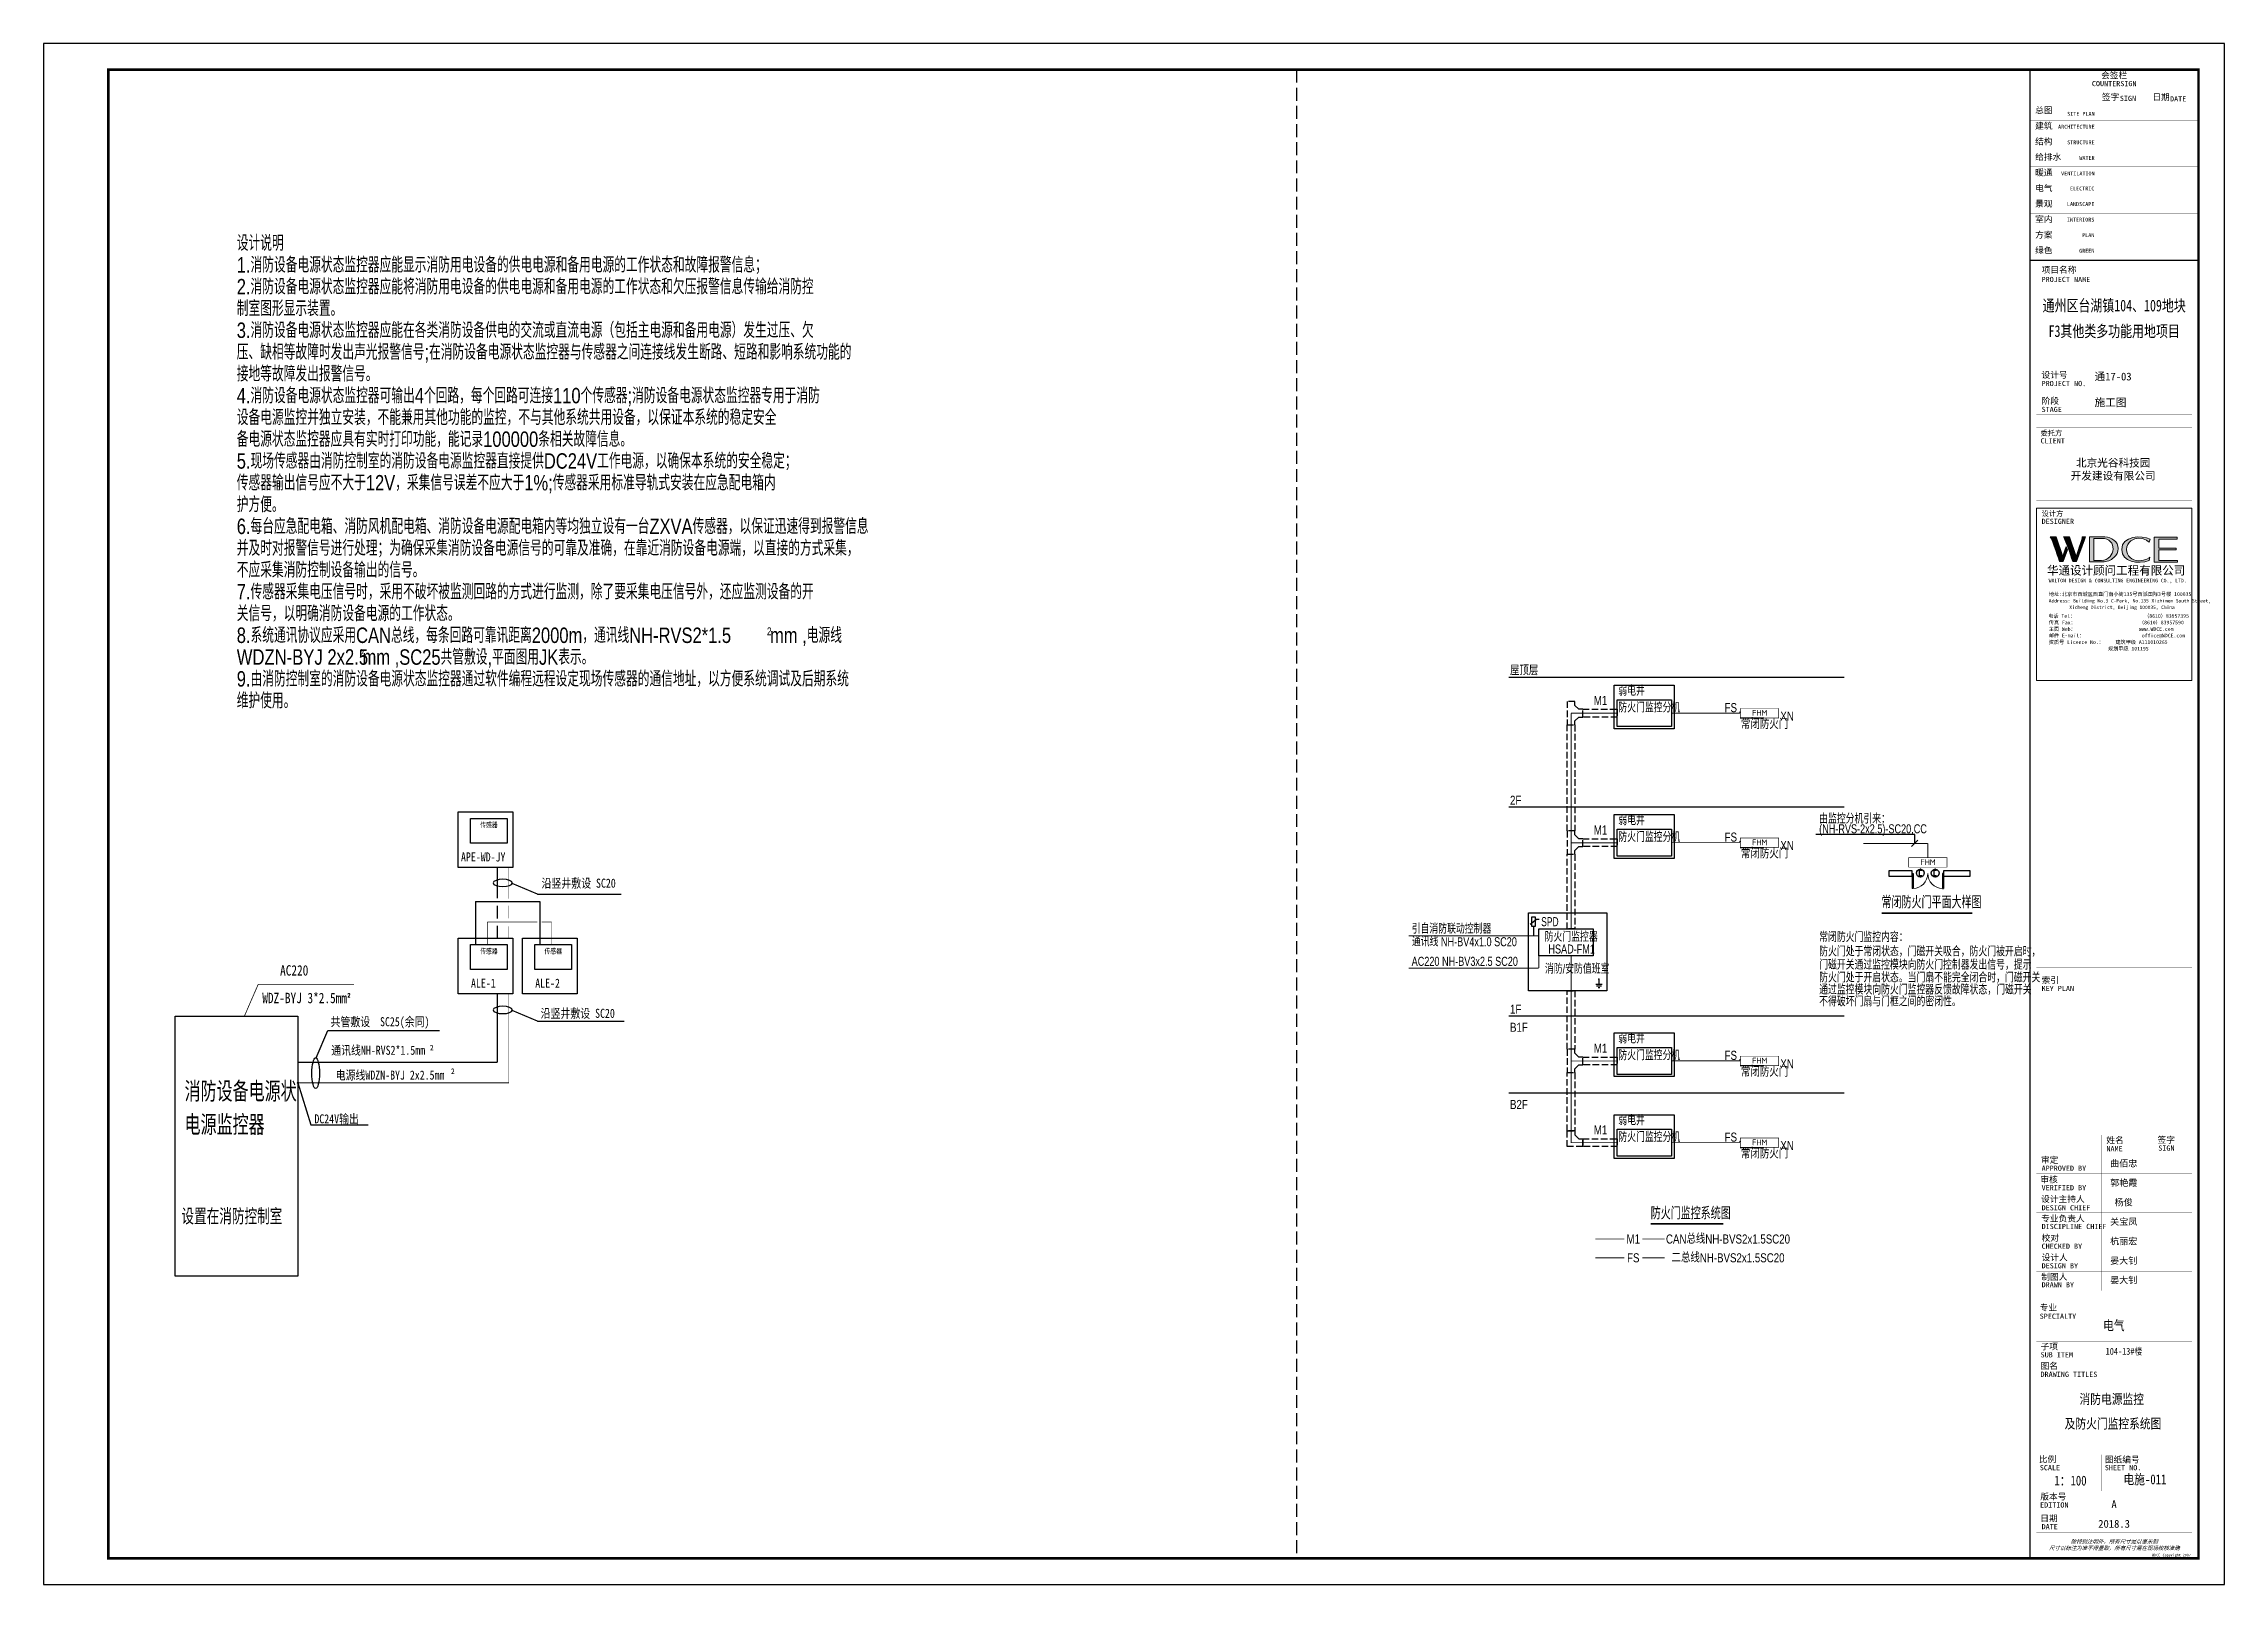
# Model space of a CAD drawing. Extents: x -54686 to 596156, y -555137 to 71395.
# Drawn here: x 359897 to 443997, y -555137 to -495737 of the extents above; entities that cross this region are included whole.
import ezdxf
from ezdxf.enums import TextEntityAlignment as Align

# ---------------------------------------------------------------- set-up
doc = ezdxf.new("R2010")
doc.units = 0
doc.header["$LTSCALE"] = 1000
doc.linetypes.add('CONTINOUS', pattern=[0])
doc.linetypes.add('DASH', pattern=[0.35, 0.25, -0.1])
doc.layers.get('0').update_dxf_attribs({"linetype": 'CONTINUOUS'})
doc.layers.get('Defpoints').update_dxf_attribs({"linetype": 'CONTINUOUS'})
for name, color, linetype in [('CABLETRAY', 4, 'DASH'), ('DIM-照明', 3, 'CONTINUOUS'), ('EQUIP-动力', 3, 'CONTINUOUS'), ('EQUIP-安防', 80, 'CONTINUOUS'), ('EQUIP-消防', 3, 'CONTINUOUS'), ('LAYER1', 7, 'CONTINOUS'), ('SHEET_TEXT', 7, 'CONTINUOUS'), ('TEL_SYMB', 3, 'CONTINUOUS'), ('TEL_TEXT', 3, 'CONTINUOUS'), ('TEL_TITLE', 6, 'CONTINUOUS'), ('WALL', 9, 'CONTINUOUS'), ('WINDOW', 4, 'CONTINUOUS'), ('WIRE', 4, 'CONTINUOUS'), ('WIRE-照明', 1, 'CONTINUOUS'), ('智能疏散灯', 3, 'CONTINOUS'), ('电源监控设备', 210, 'CONTINUOUS'), ('电源线', 130, 'CONTINUOUS'), ('通讯线', 90, 'CONTINUOUS'), ('配电箱', 50, 'CONTINUOUS')]:
    doc.layers.add(name, color=color, linetype=linetype)
doc.styles.add('-宋体', font='', dxfattribs={"width": 0.8})
doc.styles.add('_COMPLEX', font='ROS', dxfattribs={"width": 0.6, "bigfont": 'JD'})
doc.styles.add('_HZTXT', font='ROS', dxfattribs={"width": 0.8, "bigfont": 'JD'})
doc.styles.add('_JD', font='ROS', dxfattribs={"width": 0.8, "bigfont": 'JD'})
doc.styles.add('_TEL_DIM', font='SIMPLEX', dxfattribs={"width": 0.8, "height": 3.5, "bigfont": 'HZTXT'})
doc.styles.add('H-图名', font='', dxfattribs={"width": 0.8, "height": 9})
doc.styles.add('hwxh', font='STXIHEI.TTF')
doc.styles.add('JD', font='ROS', dxfattribs={"width": 0.8, "height": 600, "bigfont": 'HZTXT'})
doc.styles.get("Standard").update_dxf_attribs({"font": 'GBENOR', "bigfont": 'GBCBIG'})
doc.styles.add('Y', font='ros.shx', dxfattribs={"width": 0.7, "bigfont": 'jd.shx'})
doc.styles.add('华文细黑', font='STXIHEI.TTF', dxfattribs={"height": 10})
doc.styles.get('-宋体').set_extended_font_data('NSimSun')
doc.styles.get('H-图名').set_extended_font_data('SimSun')

# ---------------------------------------------------------------- blocks, each defined once
blk = doc.blocks.new('$equip$00002621')
for p, q in [((-0.19, 0.1), (-0.19, -0.1)), ((0.19, -0.1), (0.19, 0.1)), ((-0.19, -0.1), (0.19, -0.1))]:
    blk.add_line(p, q)
at = {"const_width": 0.04}
blk.add_lwpolyline([(-0.3, 0, 1), (0.3, 0, 1), (-0.3, 0, 0.702733)], format="xyb", dxfattribs=at)
blk.add_circle((0, 0), 0.3)
at = {"color": 1}
for p in [(-0.3, 0), (0, 0.3), (0.3, 0), (0, -0.3)]:
    blk.add_point(p, dxfattribs=at)
at = {"color": 7, "style": '_TEL_DIM', "flags": 1}
blk.add_attdef('A', text='', height=0.000025, dxfattribs=at).set_placement((0, 0), align=Align.MIDDLE_CENTER)
blk = doc.blocks.new('$equip$00001310')
for points in [[(0, 0), (0, -0.38)], [(-0.25, -0.38), (0.25, -0.38)], [(-0.19, -0.5), (0.19, -0.5)], [(-0.06, -0.63), (0.06, -0.63)]]:
    blk.add_lwpolyline(points)
blk.add_point((0, 0))
at = {"flags": 9}
blk.add_attdef('A', (0, 0), '', height=0.00002, dxfattribs=at)
blk = doc.blocks.new('WDCE Copyright200X')
at = {"const_width": 0.016}
blk.add_lwpolyline([(-10.6, 1.26, 1), (-11.4, 1.26, 1)], format="xyb", close=True, dxfattribs=at)
at = {"style": '华文细黑'}
for s, p in [('WDCE ', (-11.46, 0.5)), ('     Copyright ', (-3.51, 0.5))]:
    blk.add_text(s, height=1, dxfattribs=at).set_placement(p, align=Align.BOTTOM_RIGHT)
blk.add_text('c', height=0.6, dxfattribs=at).set_placement((-11.04, 1.35), align=Align.MIDDLE_CENTER)
blk.add_attdef('200X', text='', height=1, dxfattribs=at).set_placement((-0.45, 0.5), align=Align.BOTTOM_RIGHT)
blk = doc.blocks.new('logo2')
h = blk.add_hatch(color=7)
h.paths.add_polyline_path([(19.02, -7.36), (15.84, -7.36), (15.84, -3.97), (18.97, -3.97), (18.97, -4.24), (16.46, -4.24), (16.46, -5.45), (18.81, -5.45), (18.81, -5.69), (16.47, -5.69), (16.47, -7.12), (19.02, -7.12)])
edge = h.paths.add_edge_path()
edge.add_spline(control_points=[(15.26, -4.21), (15.26, -4.21), (15.13, -4.65), (15.13, -4.65), (15.13, -4.65), (14.62, -4.1), (13.73, -4.1), (13.04, -4.1), (12.07, -4.54), (12.08, -5.62), (12.08, -6.49), (12.77, -7.16), (13.73, -7.17), (14.66, -7.17), (15.23, -6.68), (15.23, -6.68), (15.23, -6.68), (15.16, -7.11), (15.16, -7.11), (13.63, -7.7), (11.42, -7.29), (11.41, -5.64), (11.4, -3.72), (14.16, -3.66), (15.26, -4.21)], knot_values=[0, 0, 0, 0, 1, 1, 1, 2, 2, 2, 3, 3, 3, 4, 4, 4, 5, 5, 5, 6, 6, 6, 7, 7, 7, 8, 8, 8, 8], degree=3, periodic=0)
edge = h.paths.add_edge_path(flags=16)
edge.add_spline(control_points=[(10.23, -5.57), (10.23, -5.16), (10.12, -4.83), (9.9, -4.58), (9.63, -4.27), (9.23, -4.12), (8.69, -4.12), (8.69, -4.12), (7.64, -4.12), (7.64, -4.12), (7.64, -4.12), (7.64, -7.1), (7.64, -7.1), (7.64, -7.1), (8.66, -7.1), (8.66, -7.1), (9.13, -7.1), (9.52, -6.93), (9.82, -6.6), (10.09, -6.31), (10.23, -5.96), (10.23, -5.57)], knot_values=[0, 0, 0, 0, 1, 1, 1, 2, 2, 2, 3, 3, 3, 4, 4, 4, 5, 5, 5, 6, 6, 6, 7, 7, 7, 7], degree=3, periodic=0)
edge = h.paths.add_edge_path()
edge.add_spline(control_points=[(10.92, -5.51), (10.92, -5.96), (10.72, -6.37), (10.34, -6.72), (9.92, -7.1), (9.41, -7.29), (8.82, -7.29), (8.82, -7.29), (7.03, -7.29), (7.03, -7.29), (7.03, -7.29), (7.03, -3.92), (7.03, -3.92), (7.03, -3.92), (9.1, -3.92), (9.1, -3.92), (9.59, -3.92), (10.01, -4.06), (10.36, -4.34), (10.73, -4.64), (10.92, -5.03), (10.92, -5.51)], knot_values=[0, 0, 0, 0, 1, 1, 1, 2, 2, 2, 3, 3, 3, 4, 4, 4, 5, 5, 5, 6, 6, 6, 7, 7, 7, 7], degree=3, periodic=0)
at = {"lineweight": 0}
blk.add_lwpolyline([(19.02, -7.36), (15.84, -7.36), (15.84, -3.97), (18.97, -3.97), (18.97, -4.24), (16.46, -4.24), (16.46, -5.45), (18.81, -5.45), (18.81, -5.69), (16.47, -5.69), (16.47, -7.12), (19.02, -7.12), (19.02, -7.36)], dxfattribs=at)
for points, knots in [([(10.92, -5.51), (10.92, -5.96), (10.72, -6.37), (10.34, -6.72), (9.92, -7.1), (9.41, -7.29), (8.82, -7.29), (8.82, -7.29), (7.03, -7.29), (7.03, -7.29), (7.03, -7.29), (7.03, -3.92), (7.03, -3.92), (7.03, -3.92), (9.1, -3.92), (9.1, -3.92), (9.59, -3.92), (10.01, -4.06), (10.36, -4.34), (10.73, -4.64), (10.92, -5.03), (10.92, -5.51)], [0, 0, 0, 0, 1, 1, 1, 2, 2, 2, 3, 3, 3, 4, 4, 4, 5, 5, 5, 6, 6, 6, 7, 7, 7, 7]), ([(10.23, -5.57), (10.23, -5.16), (10.12, -4.83), (9.9, -4.58), (9.63, -4.27), (9.23, -4.12), (8.69, -4.12), (8.69, -4.12), (7.64, -4.12), (7.64, -4.12), (7.64, -4.12), (7.64, -7.1), (7.64, -7.1), (7.64, -7.1), (8.66, -7.1), (8.66, -7.1), (9.13, -7.1), (9.52, -6.93), (9.82, -6.6), (10.09, -6.31), (10.23, -5.96), (10.23, -5.57)], [0, 0, 0, 0, 1, 1, 1, 2, 2, 2, 3, 3, 3, 4, 4, 4, 5, 5, 5, 6, 6, 6, 7, 7, 7, 7]), ([(15.26, -4.21), (15.26, -4.21), (15.13, -4.65), (15.13, -4.65), (15.13, -4.65), (14.62, -4.1), (13.73, -4.1), (13.04, -4.1), (12.07, -4.54), (12.08, -5.62), (12.08, -6.49), (12.77, -7.16), (13.73, -7.17), (14.66, -7.17), (15.23, -6.68), (15.23, -6.68), (15.23, -6.68), (15.16, -7.11), (15.16, -7.11), (13.63, -7.7), (11.42, -7.29), (11.41, -5.64), (11.4, -3.72), (14.16, -3.66), (15.26, -4.21)], [0, 0, 0, 0, 1, 1, 1, 2, 2, 2, 3, 3, 3, 4, 4, 4, 5, 5, 5, 6, 6, 6, 7, 7, 7, 8, 8, 8, 8])]:
    blk.add_open_spline(points, degree=3, knots=knots, dxfattribs=at)
blk = doc.blocks.new('logo1')
h = blk.add_hatch(color=8)
edge = h.paths.add_edge_path()
edge.add_spline(control_points=[(3.86, -5.21), (3.63, -5.88), (3.39, -6.56), (3.39, -6.56), (3.39, -6.56), (2.5, -3.91), (2.5, -3.91), (2.5, -3.91), (1.8, -3.91), (1.69, -3.91), (2.02, -4.39), (2.95, -7.27), (2.95, -7.27), (2.95, -7.27), (3.44, -7.27), (3.44, -7.27), (3.44, -7.27), (4.03, -5.66), (4.03, -5.66), (4.03, -5.66), (3.86, -5.21), (3.86, -5.21)], knot_values=[0, 0, 0, 0, 1, 1, 1, 2, 2, 2, 3, 3, 3, 4, 4, 4, 5, 5, 5, 6, 6, 6, 7, 7, 7, 7], degree=3, periodic=0)
h = blk.add_hatch(color=7)
edge = h.paths.add_edge_path()
edge.add_spline(control_points=[(6.04, -3.91), (6.09, -4.1), (5.2, -6.56), (5.2, -6.56), (5.2, -6.56), (4.3, -3.91), (4.3, -3.91), (4.3, -3.91), (3.6, -3.91), (3.49, -3.91), (3.82, -4.39), (4.75, -7.27), (4.75, -7.27), (4.75, -7.27), (5.24, -7.27), (5.24, -7.27), (5.24, -7.27), (6.33, -4.3), (6.33, -4.3), (6.33, -4.3), (6.48, -3.91), (6.48, -3.91), (6.48, -3.91), (6.21, -3.91), (6.04, -3.91)], knot_values=[0, 0, 0, 0, 1, 1, 1, 2, 2, 2, 3, 3, 3, 4, 4, 4, 5, 5, 5, 6, 6, 6, 7, 7, 7, 8, 8, 8, 8], degree=3, periodic=0)
at = {"color": 8, "lineweight": 0}
blk.add_open_spline([(3.86, -5.21), (3.63, -5.88), (3.39, -6.56), (3.39, -6.56), (3.39, -6.56), (2.5, -3.91), (2.5, -3.91), (2.5, -3.91), (1.8, -3.91), (1.69, -3.91), (2.02, -4.39), (2.95, -7.27), (2.95, -7.27), (2.95, -7.27), (3.44, -7.27), (3.44, -7.27), (3.44, -7.27), (4.03, -5.66), (4.03, -5.66), (4.03, -5.66), (3.86, -5.21), (3.86, -5.21)], degree=3, knots=[0, 0, 0, 0, 1, 1, 1, 2, 2, 2, 3, 3, 3, 4, 4, 4, 5, 5, 5, 6, 6, 6, 7, 7, 7, 7], dxfattribs=at)
at = {"lineweight": 0}
blk.add_open_spline([(6.04, -3.91), (6.09, -4.1), (5.2, -6.56), (5.2, -6.56), (5.2, -6.56), (4.3, -3.91), (4.3, -3.91), (4.3, -3.91), (3.6, -3.91), (3.49, -3.91), (3.82, -4.39), (4.75, -7.27), (4.75, -7.27), (4.75, -7.27), (5.24, -7.27), (5.24, -7.27), (5.24, -7.27), (6.33, -4.3), (6.33, -4.3), (6.33, -4.3), (6.48, -3.91), (6.48, -3.91), (6.48, -3.91), (6.21, -3.91), (6.04, -3.91)], degree=3, knots=[0, 0, 0, 0, 1, 1, 1, 2, 2, 2, 3, 3, 3, 4, 4, 4, 5, 5, 5, 6, 6, 6, 7, 7, 7, 8, 8, 8, 8], dxfattribs=at)
blk.add_blockref('logo2', (0, 0))
blk = doc.blocks.new('时间-logo')
at = {"layer": 'Defpoints', "lineweight": 0}
blk.add_lwpolyline([(0, -23.46), (-21.17, -23.46), (-21.17, 0), (0, 0), (0, -23.46)], dxfattribs=at)
blk.add_blockref('logo1', (-20.97, 0))
at = {"style": 'hwxh'}
for s, height, p in [('华通设计顾问工程有限公司 ', 1.15, (-19.73, -9.05)), ('WALTON DESIGN & CONSULTING ENGINEERING CO., LTD.', 0.5, (-19.5, -10.1)), ('地址:北京市西城区西直门南小街135号西派国际3号楼 100035', 0.5, (-19.48, -11.94)), ('电话 Tel：                        （8610）83957395 ', 0.5, (-19.56, -14.91)), ('Address: Building No.3 C-Park, No.135 Xizhimen South Street, ', 0.47, (-19.48, -12.83)), ('Xicheng District, Beijing 100035, China ', 0.47, (-16.69, -13.72)), ('传真 Fax：                      （8610）83957590 ', 0.5, (-19.48, -15.8)), ('主页 Web：                      www.WDCE.com ', 0.5, (-19.48, -16.69)), ('邮件 E-mail：                    office@WDCE.com ', 0.5, (-19.48, -17.58)), ('资质号 Licence No.：    建筑甲级 A111010265 ', 0.5, (-19.48, -18.47)), ('   规划甲级 101195', 0.5, (-12.6, -19.36))]:
    blk.add_text(s, height=height, dxfattribs=at).set_placement(p)
blk = doc.blocks.new('$DorLib2D$00000002')
for p, q in [((-0.5, 0), (-0.5, 0.4875)), ((-0.475, 0.4875), (-0.5, 0.4875)), ((-0.475, 0), (-0.475, 0.4875)), ((0.475, 0), (0.475, 0.4875)), ((0.475, 0.4875), (0.5, 0.4875)), ((0.5, 0), (0.5, 0.4875)), ((-0.5, 0), (-0.475, 0)), ((0.5, 0), (0.475, 0))]:
    blk.add_line(p, q)
at = {"lineweight": 13}
for centre, start, end in [((-0.4875, 0), 0, 88.530716), ((0.4875, 0), 91.469284, 180)]:
    blk.add_arc(centre, 0.4875, start, end, dxfattribs=at)

msp = doc.modelspace()

# ---------------------------------------------------------------- hatches: boundary and pattern name
at = {"layer": '电源监控设备'}
h = msp.add_hatch(color=212, dxfattribs=at)
edge = h.paths.add_edge_path()
edge.add_arc((369705, -535802), 25.2, 0, 360)

# ---------------------------------------------------------------- linework, layer by layer
for p, q in [((417230, -529687), (417474, -529487)), ((417474, -529487), (417569, -529487))]:
    msp.add_line(p, q)
at = {"const_width": 50}
for points in [[(436497, -496737), (436497, -504087), (442997, -504087), (442997, -496737)], [(436497, -554137), (442997, -554137), (442997, -504087), (436497, -504087)]]:
    msp.add_lwpolyline(points, close=True, dxfattribs=at)
at = {"const_width": 5}
for points in [[(436497, -497487), (442997, -497487)], [(439082, -497487), (439082, -504087)], [(441087, -497487), (441087, -504087)], [(436497, -498087), (442997, -498087)], [(436497, -498687), (442997, -498687)], [(436497, -499287), (442997, -499287)], [(436497, -499887), (442997, -499887)], [(436497, -500487), (442997, -500487)], [(436497, -501087), (442997, -501087)], [(436497, -501687), (442997, -501687)], [(436497, -502287), (442997, -502287)], [(436497, -502887), (442997, -502887)], [(436497, -502887), (442997, -502887)], [(436497, -503487), (442997, -503487)], [(436497, -504087), (442997, -504087)], [(436747, -509050), (442747, -509050)], [(436747, -510050), (442747, -510050)], [(442747, -513352), (442747, -510525), (436747, -510525), (436747, -513352)], [(436747, -513352), (442747, -513352)], [(436747, -513645), (436747, -531354)], [(436747, -513645), (442747, -513645)], [(436747, -531354), (442747, -531354), (442747, -513645)], [(437247, -520301), (442247, -520301)], [(437247, -525254), (442247, -525254)], [(437247, -530652), (442247, -530652)], [(436747, -531354), (442747, -531354)], [(436747, -532363), (442747, -532363)], [(436747, -543811), (442747, -543811), (442747, -537811), (436747, -537811), (436747, -543811)], [(439247, -537811), (439247, -543811)], [(440997, -537811), (440997, -543811)], [(436747, -538561), (442747, -538561)], [(436747, -539311), (442747, -539311)], [(436747, -540061), (442747, -540061)], [(436747, -540811), (442747, -540811)], [(436747, -541561), (442747, -541561)], [(436747, -542311), (442747, -542311)], [(436747, -543061), (442747, -543061)], [(436747, -544287), (442747, -544287), (442747, -553137), (436747, -553137), (436747, -544287)], [(436747, -545787), (442747, -545787)], [(436747, -546537), (442747, -546537)], [(436747, -550137), (442747, -550137)], [(439247, -550137), (439247, -551537)], [(436747, -551537), (442747, -551537)], [(436747, -552337), (442747, -552337)]]:
    msp.add_lwpolyline(points, dxfattribs=at)
msp.add_lwpolyline([(417282, -529420), (417282, -529755), (417425, -529755), (417425, -529420)], close=True)
for p in [(425329, -521505), (425784, -521732), (425329, -526496), (425784, -526723), (425329, -534910), (425784, -535138), (425329, -538063), (425784, -538290)]:
    msp.add_point(p)
at = {"layer": 'CABLETRAY'}
for p, q in [((418652, -521100), (418652, -522000)), ((418952, -521100), (418652, -521100)), ((418952, -521250), (418952, -521100)), ((419102, -521400), (418952, -521250)), ((419252, -521400), (419102, -521400)), ((419252, -521700), (419252, -521400)), ((419252, -521400), (420584, -521400)), ((419252, -521700), (419252, -521400)), ((420584, -521400), (420584, -521700)), ((418652, -522000), (418952, -522000)), ((418652, -526091), (418652, -522000)), ((418652, -522000), (418952, -522000)), ((418952, -521850), (419102, -521700)), ((418952, -522000), (418952, -521850)), ((418952, -522000), (418952, -526091)), ((419102, -521700), (419252, -521700)), ((420584, -521700), (419252, -521700)), ((418652, -526091), (418652, -526991)), ((418952, -526091), (418652, -526091)), ((418952, -526091), (418652, -526091)), ((418952, -526241), (418952, -526091)), ((419102, -526391), (418952, -526241)), ((419252, -526391), (419102, -526391)), ((419252, -526691), (419252, -526391)), ((419252, -526391), (420584, -526391)), ((419252, -526691), (419252, -526391)), ((420584, -526391), (420584, -526691)), ((418652, -526991), (418952, -526991)), ((418652, -529869), (418652, -526991)), ((418652, -526991), (418952, -526991)), ((418952, -526841), (419102, -526691)), ((418952, -526991), (418952, -526841)), ((418952, -526991), (418952, -529869)), ((419102, -526691), (419252, -526691)), ((420584, -526691), (419252, -526691)), ((418952, -529869), (418652, -529869)), ((418652, -532253), (418952, -532253)), ((418652, -534506), (418652, -532253)), ((418952, -532253), (418952, -534506)), ((418652, -534506), (418652, -535406)), ((418952, -534506), (418652, -534506)), ((418952, -534506), (418652, -534506)), ((418952, -534656), (418952, -534506)), ((419102, -534806), (418952, -534656)), ((419252, -534806), (419102, -534806)), ((419252, -535106), (419252, -534806)), ((419252, -534806), (420584, -534806)), ((419252, -535106), (419252, -534806)), ((420584, -534806), (420584, -535106)), ((418652, -535406), (418952, -535406)), ((418652, -535406), (418952, -535406)), ((418652, -537658), (418652, -535406)), ((418952, -535256), (419102, -535106)), ((418952, -535406), (418952, -535256)), ((418952, -535406), (418952, -537658)), ((419102, -535106), (419252, -535106)), ((420584, -535106), (419252, -535106)), ((418652, -538258), (418652, -537658)), ((418652, -537658), (418952, -537658)), ((418952, -537658), (418652, -537658)), ((418952, -537658), (418952, -537808)), ((418952, -537808), (419102, -537958)), ((419102, -537958), (419252, -537958)), ((419252, -538258), (419252, -537958)), ((419252, -537958), (420584, -537958)), ((419252, -537958), (419252, -538258)), ((420584, -537958), (420584, -538258)), ((419252, -538258), (418652, -538258)), ((420584, -538258), (419252, -538258))]:
    msp.add_line(p, q, dxfattribs=at)
at = {"layer": 'DIM-照明'}
msp.add_line((431931, -526696), (432178, -526449), dxfattribs=at)
for points in [[(432054, -526231), (428242, -526231)], [(432054, -526572), (432054, -526231)]]:
    msp.add_lwpolyline(points, dxfattribs=at)
at = {"layer": 'EQUIP-消防', "ltscale": 10}
for p, q in [((425329, -521732), (426239, -521732)), ((425329, -526723), (426239, -526723)), ((425329, -535138), (426239, -535138)), ((425329, -538290), (426239, -538290))]:
    msp.add_line(p, q, dxfattribs=at)
at = {"layer": 'EQUIP-消防', "ltscale": 10, "const_width": 22.4}
for points in [[(425329, -521368), (425329, -521732), (426807, -521732), (426807, -521368), (425329, -521368), (425329, -521732)], [(425329, -526359), (425329, -526723), (426807, -526723), (426807, -526359), (425329, -526359), (425329, -526723)], [(431820, -527123), (431820, -527487), (433298, -527487), (433298, -527123), (431820, -527123), (431820, -527487)], [(425329, -534774), (425329, -535138), (426807, -535138), (426807, -534774), (425329, -534774), (425329, -535138)], [(425329, -537926), (425329, -538290), (426807, -538290), (426807, -537926), (425329, -537926), (425329, -538290)]]:
    msp.add_lwpolyline(points, dxfattribs=at)
at = {"layer": 'LAYER1', "linetype": 'DASH', "ltscale": 2}
msp.add_line((408217, -496737), (408217, -554137), dxfattribs=at)
at = {"layer": 'TEL_SYMB', "const_width": 70}
for points in [[(430774, -529263), (434278, -529263)], [(421871, -541240), (424668, -541240)]]:
    msp.add_lwpolyline(points, dxfattribs=at)
at = {"layer": 'TEL_TITLE', "color": 6}
msp.add_lwpolyline([(359897, -555137), (443997, -555137), (443997, -495737), (359897, -495737)], close=True, dxfattribs=at)
at = {"layer": 'TEL_TITLE', "color": 6, "const_width": 100}
msp.add_lwpolyline([(362397, -554137), (442997, -554137), (442997, -496737), (362397, -496737)], close=True, dxfattribs=at)
at = {"layer": 'WALL'}
for p, q in [((431959, -527629), (431061, -527629)), ((431061, -527629), (431061, -527829)), ((431061, -527829), (431959, -527829)), ((431959, -527829), (431959, -527629)), ((434192, -527629), (433159, -527629)), ((433159, -527629), (433159, -527829)), ((433159, -527829), (434192, -527829)), ((434192, -527829), (434192, -527629))]:
    msp.add_line(p, q, dxfattribs=at)
at = {"layer": 'WIRE'}
for p, q in [((416397, -520157), (429332, -520157)), ((416397, -525157), (429332, -525157)), ((416397, -533214), (429332, -533214)), ((416397, -536189), (429332, -536189))]:
    msp.add_line(p, q, dxfattribs=at)
at = {"layer": 'WIRE-照明', "linetype": 'ByBlock'}
msp.add_line((417354, -529755), (417354, -530132), dxfattribs=at)
at = {"layer": 'WIRE-照明', "linetype": 'Continuous', "const_width": 35}
for points in [[(418802, -521550), (418802, -529869)], [(418802, -521550), (420584, -521550)], [(422681, -521550), (425329, -521550)], [(418802, -526545), (420584, -526545)], [(422681, -526541), (425329, -526541)], [(432559, -526572), (430079, -526572)], [(432559, -527123), (432559, -526572)], [(412543, -530132), (417556, -530132)], [(412543, -531379), (417556, -531379)], [(417556, -530908), (417556, -531379)], [(418802, -530908), (418802, -538108), (420584, -538108)], [(418802, -534959), (420584, -534959)], [(422681, -534956), (425329, -534956)], [(422681, -538108), (425329, -538108)], [(419744, -541823), (420853, -541823)], [(421547, -541823), (422405, -541823)], [(419744, -542547), (420853, -542547)], [(421547, -542547), (422405, -542547)]]:
    msp.add_lwpolyline(points, dxfattribs=at)
at = {"layer": '智能疏散灯', "color": 3}
for points in [[(420463, -520471), (422775, -520471), (422775, -522158), (420463, -522158)], [(420584, -521031), (422681, -521031), (422681, -522069), (420584, -522069)], [(420463, -525462), (422775, -525462), (422775, -527149), (420463, -527149)], [(420584, -526022), (422681, -526022), (422681, -527061), (420584, -527061)], [(417165, -529251), (420181, -529251), (420181, -532253), (417165, -532253)], [(417556, -529869), (419653, -529869), (419653, -530908), (417556, -530908)], [(420463, -533876), (422775, -533876), (422775, -535563), (420463, -535563)], [(420584, -534436), (422681, -534436), (422681, -535475), (420584, -535475)], [(420463, -537029), (422775, -537029), (422775, -538716), (420463, -538716)], [(420584, -537589), (422681, -537589), (422681, -538628), (420584, -538628)]]:
    msp.add_lwpolyline(points, close=True, dxfattribs=at)
at = {"layer": '电源监控设备'}
for p, q in [((378946, -528522), (377968, -528117)), ((378946, -528522), (382172, -528522)), ((378946, -533421), (377968, -533015)), ((370403, -534841), (370851, -533790)), ((370851, -533790), (375160, -533790)), ((378946, -533421), (382288, -533421)), ((369705, -535802), (370204, -537416)), ((370204, -537416), (372411, -537416))]:
    msp.add_line(p, q, dxfattribs=at)
for points in [[(376362, -525605), (377778, -525605), (377778, -526566), (376362, -526566)], [(376362, -530472), (377778, -530472), (377778, -531434), (376362, -531434)], [(378839, -530472), (380256, -530472), (380256, -531434), (378839, -531434)]]:
    msp.add_lwpolyline(points, close=True, dxfattribs=at)
at = {"layer": '电源监控设备', "const_width": 29.4}
msp.add_lwpolyline([(367641, -533226), (368170, -532008), (371865, -532008)], dxfattribs=at)
at = {"layer": '电源监控设备'}
msp.add_circle((369705, -535802), 25.2, dxfattribs=at)
at = {"layer": '电源监控设备', "extrusion": (0, 0, -1)}
for centre in [(377604, -528095), (377604, -532993)]:
    msp.add_ellipse(centre, major_axis=(369, 0), ratio=0.382856, dxfattribs=at)
at = {"layer": '电源监控设备'}
msp.add_ellipse((370388, -535431), major_axis=(0, -594), ratio=0.243163, dxfattribs=at)
at = {"layer": '电源线'}
for points, const_width in [([(377838, -527501), (377838, -528704)], 22.4), ([(377838, -528975), (377838, -529461)], 22.4), ([(377007, -529603), (378939, -529603)], 28), ([(377007, -529603), (377007, -529603), (377007, -530200)], 22.4), ([(377007, -529603), (377007, -529603), (377007, -530472)], 22.4), ([(377838, -529770), (377838, -530226)], 22.4), ([(379106, -529603), (379484, -529603)], 28), ([(379484, -529603), (379484, -529603), (379484, -530200)], 22.4), ([(379484, -529603), (379484, -529603), (379484, -530472)], 22.4), ([(377838, -532369), (377838, -535802)], 22.4), ([(369705, -535802), (377838, -535802)], 28)]:
    msp.add_lwpolyline(points, dxfattribs=dict(at, const_width=const_width))
at = {"layer": '通讯线'}
for p, q in [((377386, -527501), (377386, -528679)), ((376555, -528805), (376555, -530187)), ((376555, -528805), (376555, -530472)), ((376555, -528805), (379032, -528805)), ((377386, -528981), (377386, -529467)), ((379032, -528805), (379032, -530187)), ((379032, -528805), (379032, -530472)), ((377386, -529751), (377386, -530226)), ((377386, -532369), (377386, -535004)), ((369705, -535004), (377386, -535004))]:
    msp.add_line(p, q, dxfattribs=at)
at = {"layer": '配电箱'}
for points in [[(375888, -525358), (377997, -525358), (377997, -527501), (375888, -527501)], [(375888, -530226), (377997, -530226), (377997, -532369), (375888, -532369)], [(378366, -530226), (380475, -530226), (380475, -532369), (378366, -532369)], [(364967, -533226), (369705, -533226), (369705, -543250), (364967, -543250)]]:
    msp.add_lwpolyline(points, close=True, dxfattribs=at)

# ---------------------------------------------------------------- block references
at = {"ltscale": 0.001, "xscale": 283.4689937531525, "yscale": 283.4689937531525, "zscale": 283.4689937531525}
msp.add_blockref('时间-logo', (442747, -513645), dxfattribs=at)
at = {"xscale": 100, "yscale": 100, "zscale": 100}
msp.add_blockref('WDCE Copyright200X', (442747, -554137), dxfattribs=at).add_auto_attribs({'200X': '2007'})
at = {"layer": 'EQUIP-动力', "linetype": 'ByBlock', "xscale": 500, "yscale": 500, "zscale": 500}
msp.add_blockref('$equip$00001310', (419878, -531807), dxfattribs=at)
at = {"layer": 'EQUIP-安防', "xscale": 500, "yscale": 500, "zscale": 500, "rotation": 270}
for p in [(432273, -527715), (432845, -527715)]:
    msp.add_blockref('$equip$00002621', p, dxfattribs=at)
at = {"layer": 'WINDOW', "xscale": 1200, "yscale": -1200, "zscale": 1200}
msp.add_blockref('$DorLib2D$00000002', (432559, -527729), dxfattribs=at)

# ---------------------------------------------------------------- texts
at = {"style": '华文细黑'}
for s, height, p in [('会签栏', 240, (439747, -496837)), ('COUNTERSIGN', 200, (439747, -497177))]:
    msp.add_text(s, height=height, dxfattribs=at).set_placement(p, align=Align.TOP_CENTER)
for s, height, p in [('签字', 240, (439274, -497674)), ('SIGN', 200, (439965, -497748)), ('日期', 240, (441217, -497679)), ('DATE', 200, (441901, -497767)), ('总图', 240, (436697, -498187)), ('结构', 240, (436697, -499387)), ('建筑', 240, (436697, -498787)), ('给排水', 240, (436697, -499987)), ('暖通', 240, (436697, -500587)), ('电气', 240, (436697, -501187)), ('景观', 240, (436697, -501787)), ('室内', 240, (436697, -502387)), ('绿色', 240, (436697, -503587)), ('方案', 240, (436697, -502987)), ('项目名称', 240, (436947, -504337)), ('PROJECT NAME', 200, (436947, -504729)), ('设计号', 240, (436942, -508389)), ('PROJECT NO.', 200, (436947, -508740)), ('阶段', 240, (436947, -509390)), ('STAGE', 200, (436947, -509740)), ('委托方', 200, (436907, -510651)), ('CLIENT', 200, (436907, -510951)), ('设计方', 200, (436947, -513754)), ('DESIGNER', 200, (436947, -514054)), ('KEY PLAN', 200, (436947, -532063)), ('索引', 240, (436947, -531723)), ('姓名', 240, (439446, -537890)), ('签字', 240, (441416, -537880)), ('SIGN', 200, (441447, -538217)), ('审定', 240, (436924, -538656)), ('APPROVED BY', 200, (436947, -538993)), ('NAME', 200, (439447, -538241)), ('审核', 240, (436901, -539408)), ('VERIFIED BY', 200, (436947, -539745)), ('设计主持人', 240, (436929, -540161)), ('DESIGN CHIEF', 200, (436947, -540518)), ('专业负责人', 240, (436930, -540911)), ('DISCIPLINE CHIEF', 200, (436947, -541239)), ('校对', 240, (436947, -541661)), ('CHECKED BY', 200, (436947, -542000)), ('设计人', 240, (436947, -542411)), ('制图人', 240, (436936, -543161)), ('DESIGN BY', 200, (436947, -542754)), ('DRAWN BY', 200, (436947, -543487)), ('SPECIALTY', 200, (436874, -544699)), ('专业', 240, (436874, -544344)), ('SUB ITEM', 200, (436909, -546187)), ('子项', 240, (436909, -545845)), ('图名', 240, (436906, -546596)), ('DRAWING TITLES', 200, (436906, -546937)), ('比例', 240, (436841, -550195)), ('SCALE', 200, (436878, -550537)), ('SHEET NO.', 200, (439386, -550537)), ('图纸编号', 240, (439386, -550205)), ('版本号', 240, (436896, -551634)), ('EDITION', 200, (436890, -551976)), ('日期', 240, (436896, -552469)), ('DATE', 200, (436947, -552811))]:
    msp.add_text(s, height=height, dxfattribs=at).set_placement(p, align=Align.TOP_LEFT)
for s, p in [('SITE PLAN', (438991, -498367)), ('ARCHITECTURE', (438991, -498867)), ('STRUCTURE', (438991, -499467)), ('WATER', (438991, -500067)), ('VENTILATION', (438991, -500667)), ('LANDSCAPE', (438982, -501848)), ('ELECTRIC', (438982, -501248)), ('INTERIORS', (438982, -502448)), ('GREEN', (438982, -503648)), ('PLAN', (438982, -503048))]:
    msp.add_text(s, height=150, dxfattribs=at).set_placement(p, align=Align.TOP_RIGHT)
at = {"color": 4, "style": '华文细黑', "width": 0.75}
for s, p in [('通州区台湖镇104、109地块', (439747, -506059)), ('F3其他类多功能用地项目', (439747, -507046))]:
    msp.add_text(s, height=450, dxfattribs=at).set_placement(p, align=Align.CENTER)
at = {"color": 4, "style": '华文细黑'}
for s, p in [('A', (439743, -552196)), ('2018.3', (439743, -552953))]:
    msp.add_text(s, height=300, dxfattribs=at).set_placement(p, align=Align.CENTER)
at = {"style": '华文细黑', "oblique": 20}
for s, p in [('尺寸以标注为准不得量取，所有尺寸需在现场校核准确', (439747, -553737)), ('除特别注明外，所有尺寸是以毫米制', (439747, -553487))]:
    msp.add_text(s, height=150, dxfattribs=at).set_placement(p, align=Align.MIDDLE_CENTER)
at = {"color": 4, "ltscale": 0.001, "char_height": 300, "width": 5848.95, "style": '华文细黑'}
for s, insert, attachment_point in [('通17-03', (438990, -508586), 4), ('施工图', (438990, -509586), 4), ('北京光谷科技园\\P开发建设有限公司', (439707, -512166), 5)]:
    msp.add_mtext(s, dxfattribs=dict(at, insert=insert, attachment_point=attachment_point))
at = {"color": 7, "style": '_TEL_DIM', "flags": 1}
for tag, p in [('REMARK', (425784, -521732)), ('A', (425784, -521732)), ('REMARK', (425784, -526723)), ('A', (425784, -526723)), ('REMARK', (425784, -535138)), ('A', (425784, -535138)), ('REMARK', (425784, -538290)), ('A', (425784, -538290))]:
    msp.add_attdef(tag, text='', height=0.02, dxfattribs=at).set_placement(p, align=Align.MIDDLE_CENTER)
at = {"color": 7, "flags": 1}
for p in [(425784, -521732), (425784, -526723), (425784, -535138), (425784, -538290)]:
    msp.add_attdef('A', text='防火门磁释放器1', height=0.014, dxfattribs=at).set_placement(p, align=Align.MIDDLE_CENTER)
at = {"layer": 'EQUIP-消防', "ltscale": 10}
for p in [(426077, -521540), (426077, -526531), (432568, -527295), (426077, -534945), (426077, -538098)]:
    msp.add_attdef('FHM', text='RD', height=224, dxfattribs=at).set_placement(p, align=Align.MIDDLE_CENTER)
at = {"layer": 'SHEET_TEXT', "style": '华文细黑'}
for tag, p in [('曲佰忠', (440115, -538782)), ('郭艳霞', (440115, -539532)), ('杨俊', (440115, -540282)), ('关宝凤', (440115, -541032)), ('杭丽宏', (440115, -541782)), ('晏大钊', (440115, -542532)), ('晏大钊', (440115, -543282))]:
    msp.add_attdef(tag, text='', height=250, dxfattribs=at).set_placement(p, align=Align.TOP_CENTER)
at = {"layer": 'TEL_SYMB', "color": 7}
for s, p in [('常闭防火门平面大样图', (430774, -529080)), ('防火门监控系统图', (421871, -541068))]:
    msp.add_text(s, height=482.3, dxfattribs=at).set_placement(p)
at = {"layer": 'TEL_TEXT', "width": 0.8}
for s, height, style, p in [('设计说明', 595.3, '_JD', (367345, -503724)), ('1.消防设备电源状态监控器应能显示消防用电设备的供电电源和备用电源的工作状态和故障报警信息；', 595.35, '_JD', (367345, -504564)), ('2.消防设备电源状态监控器应能将消防用电设备的供电电源和备用电源的工作状态和欠压报警信息传输给消防控', 595.35, '_JD', (367345, -505404)), ('制室图形显示装置。', 595.3, '_JD', (367345, -506244)), ('3.消防设备电源状态监控器应能在各类消防设备供电的交流或直流电源（包括主电源和备用电源）发生过压、欠', 595.35, '_JD', (367345, -507084)), ('压、缺相等故障时发出声光报警信号;在消防设备电源状态监控器与传感器之间连接线发生断路、短路和影响系统功能的', 595.35, '_JD', (367345, -507924)), ('接地等故障发出报警信号。', 595.35, '_JD', (367345, -508764)), ('4.消防设备电源状态监控器可输出4个回路，每个回路可连接110个传感器;消防设备电源状态监控器专用于消防', 595.35, '_JD', (367345, -509604)), ('设备电源监控并独立安装，不能兼用其他功能的监控，不与其他系统共用设备，以保证本系统的稳定安全', 595.35, '_JD', (367345, -510444)), ('备电源状态监控器应具有实时打印功能，能记录100000条相关故障信息。', 595.35, '_JD', (367345, -511284)), ('5.现场传感器由消防控制室的消防设备电源监控器直接提供DC24V工作电源，以确保本系统的安全稳定；', 595.35, '_JD', (367345, -512124)), ('传感器输出信号应不大于12V，采集信号误差不应大于1%;传感器采用标准导轨式安装在应急配电箱内', 595.35, '_JD', (367345, -512964)), ('护方便。', 595.3, '_JD', (367345, -513804)), ('6.每台应急配电箱、消防风机配电箱、消防设备电源配电箱内等均独立设有一台ZXVA传感器，以保证迅速得到报警信息', 595.35, '_JD', (367345, -514644)), ('并及时对报警信号进行处理；为确保采集消防设备电源信号的可靠及准确，在靠近消防设备电源端，以直接的方式采集，', 595.35, '_JD', (367345, -515484)), ('不应采集消防控制设备输出的信号。', 595.35, '_JD', (367345, -516324)), ('7.传感器采集电压信号时，采用不破坏被监测回路的方式进行监测，除了要采集电压信号外，还应监测设备的开', 595.35, '_JD', (367345, -517164)), ('关信号，以明确消防设备电源的工作状态。', 595.35, '_JD', (367345, -518004)), ('8.系统通讯协议应采用CAN总线，每条回路可靠讯距离2000m，通讯线NH-RVS2*1.5', 595.35, '_JD', (367345, -518844)), ('2', 300, '_JD', (387791, -518544)), ('mm ,电源线', 595.3, '_JD', (387911, -518844)), ('WDZN-BYJ 2x2.5', 600, '_JD', (367345, -519684)), ('2', 300, '_JD', (372076, -519384)), ('mm ,SC25共管敷设,平面图用JK表示。', 595.35, '_JD', (372196, -519684)), ('屋顶层', 350, '_HZTXT', (416447, -520082)), ('9.由消防控制室的消防设备电源状态监控器通过软件编程远程设定现场传感器的通信地址，以方便系统调试及后期系统', 595.35, '_JD', (367345, -520524)), ('维护使用。', 595.3, '_JD', (367345, -521364)), ('2F', 350, '_HZTXT', (416447, -525082)), ('1F', 350, '_HZTXT', (416447, -533139)), ('B1F', 350, '_HZTXT', (416447, -533835)), ('B2F', 350, '_HZTXT', (416447, -536810)), ('设置在消防控制室', 607.8, 'JD', (365212, -541262)), ('电气', 379.7, 'H-图名', (439320, -545342)), ('104-13#楼', 265.8, 'H-图名', (439416, -546286)), ('消防电源监控', 379.7, 'H-图名', (438410, -548182)), ('及防火门监控系统图', 379.7, 'H-图名', (437836, -549128)), ('电施-011', 379.7, 'H-图名', (440105, -551278)), ('1：100', 379.7, 'H-图名', (437441, -551325))]:
    msp.add_text(s, height=height, dxfattribs=dict(at, style=style)).set_placement(p)
at = {"layer": 'TEL_TEXT', "color": 7, "style": 'Y', "width": 0.75}
for s, p in [('弱电井', (420624, -520873)), ('防火门监控分机', (420624, -521519)), ('弱电井', (420624, -525864)), ('由监控分机引来：', (428369, -525804)), ('防火门监控分机', (420624, -526510)), ('(NH-RVS-2x2.5)-SC20,CC', (428369, -526183)), ('引自消防联动控制器', (412654, -530045)), ('通讯线 NH-BV4x1.0 SC20', (412664, -530537)), ('防火门监控器', (417782, -530358)), ('HSAD-FM1', (417928, -530817)), ('防火门处于常闭状态，门磁开关吸合，防火门被开启时，', (428369, -530923)), ('常闭防火门监控内容：', (428369, -530368)), ('AC220 NH-BV3x2.5 SC20', (412654, -531292)), ('消防/安防值班室', (417794, -531591)), ('门磁开关通过监控模块向防火门控制器发出信号，提示', (428369, -531434)), ('通过监控模块向防火门监控器反馈故障状态，门磁开关', (428369, -532394)), ('防火门处于开启状态。当门扇不能完全闭合时，门磁开关', (428369, -531927)), ('不得破坏门扇与门框之间的密闭性。', (428369, -532851)), ('弱电井', (420624, -534278)), ('防火门监控分机', (420624, -534925)), ('弱电井', (420624, -537431)), ('防火门监控分机', (420624, -538077))]:
    msp.add_text(s, height=350, dxfattribs=at).set_placement(p)
at = {"layer": 'TEL_TEXT', "style": '_HZTXT', "width": 0.8}
for s, p in [('M1', (419938, -521058)), ('FS', (424962, -521336)), ('M1', (419938, -526053)), ('FS', (424962, -526327)), ('M1', (419938, -534467)), ('FS', (424962, -534741)), ('M1', (419938, -537616)), ('FS', (424962, -537894)), ('M1', (421200, -541823)), ('FS', (421200, -542547)), ('CAN总线NH-BVS2x1.5SC20', (424854, -541823)), ('二总线NH-BVS2x1.5SC20', (424854, -542547))]:
    msp.add_text(s, height=350, dxfattribs=at).set_placement(p, align=Align.MIDDLE_CENTER)
at = {"layer": 'TEL_TEXT', "ltscale": 2, "style": '_COMPLEX', "width": 0.7}
msp.add_text('SPD', height=350, dxfattribs=at).set_placement((417648, -529763))
at = {"layer": 'TEL_TEXT', "style": '_HZTXT', "width": 0.8}
for tag, p in [('常闭防火门', (426264, -521982)), ('XN', (427132, -521661)), ('常闭防火门', (426264, -526973)), ('XN', (427132, -526652)), ('常闭防火门', (426264, -535387)), ('XN', (427132, -535066)), ('XN', (427132, -538219)), ('常闭防火门', (426264, -538540))]:
    msp.add_attdef(tag, text='RD', height=350, dxfattribs=at).set_placement(p, align=Align.MIDDLE_CENTER)
at = {"layer": '电源监控设备', "style": '-宋体', "width": 0.8}
for s, p in [('APE-WD-JY', (375992, -527267)), ('ALE-1', (376378, -532135)), ('ALE-2', (378856, -532135)), ('沿竖井敷设 SC20', (379064, -533296)), ('共管敷设  SC25(余同)', (370962, -533619)), ('通讯线NH-RVS2*1.5mm', (370987, -534720)), ('²', (374785, -534763)), ('电源线WDZN-BYJ 2x2.5mm', (371160, -535677)), ('²', (375599, -535670)), ('DC24V输出', (370338, -537364))]:
    msp.add_text(s, height=350, dxfattribs=at).set_placement(p)
at = {"layer": '电源监控设备'}
for s, insert, char_height, width, attachment_point, style in [('传感器', (376736, -525757), 200, 723.85, 1, '-宋体'), ('沿竖井敷设 SC20', (379099, -527928), 350, 5868.97, 1, '-宋体'), ('传感器', (376736, -530625), 200, 723.85, 1, '-宋体'), ('传感器', (379213, -530625), 200, 723.85, 1, '-宋体'), ('AC220', (370105, -531265), 400, 16702.01, 3, '-宋体'), ('WDZ-BYJ 3*2.5mm{\\fISOCPEUR|b0|i0|c0|p34;²}', (371746, -532330), 400, 16702.01, 3, '-宋体'), ('消防设备电源状电源监控器   ', (365332, -535756), 771.75, 4482.55, 1, '_TEL_DIM')]:
    msp.add_mtext(s, dxfattribs=dict(at, insert=insert, char_height=char_height, width=width, attachment_point=attachment_point, style=style))

doc.saveas('drawing.dxf')
